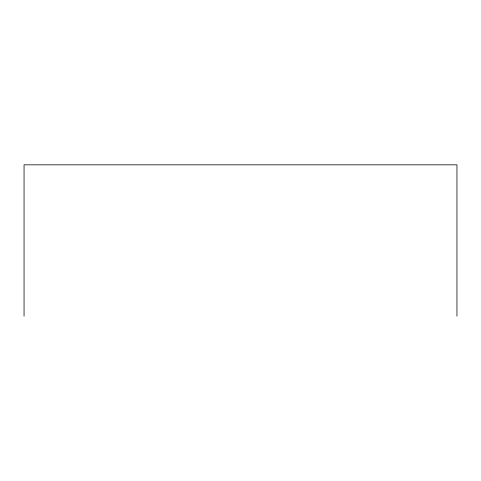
<?xml version="1.0" encoding="UTF-8"?>
<svg xmlns="http://www.w3.org/2000/svg" width="481" height="481" viewBox="0 0 481 481"><rect width="100%" height="100%" fill="white"/><g stroke="black" fill="none" stroke-linecap="round" stroke-linejoin="round"><path stroke-width="0.72" d="M456.95 316.173L456.95 164.827L24.05 164.827L24.05 316.173"/></g></svg>
